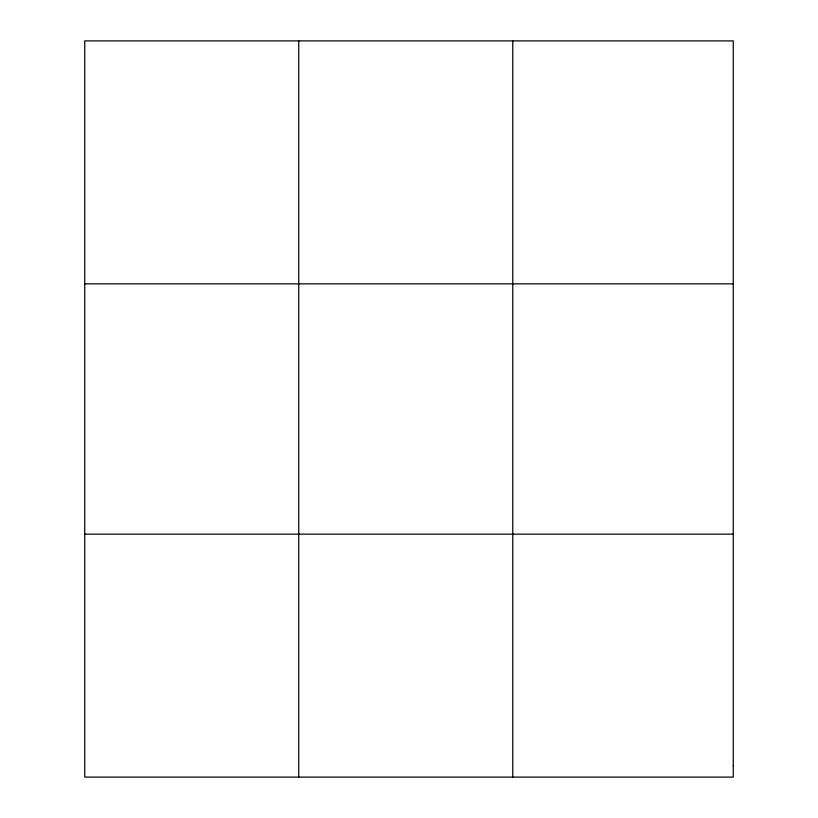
<?xml version="1.0" encoding="UTF-8"?>
<svg xmlns="http://www.w3.org/2000/svg" width="818" height="818" viewBox="0 0 818 818"><rect width="100%" height="100%" fill="white"/><g stroke="black" fill="none" stroke-linecap="round" stroke-linejoin="round"><path stroke-width="1.23" d="M298.754 777.1L298.754 40.9M512.763 777.1L512.763 40.9M84.745 283.846L733.255 283.846M84.745 534.154L733.255 534.154M733.255 765.536L733.255 777.1L84.745 777.1L84.745 40.9L733.255 40.9L733.255 765.536"/></g></svg>
